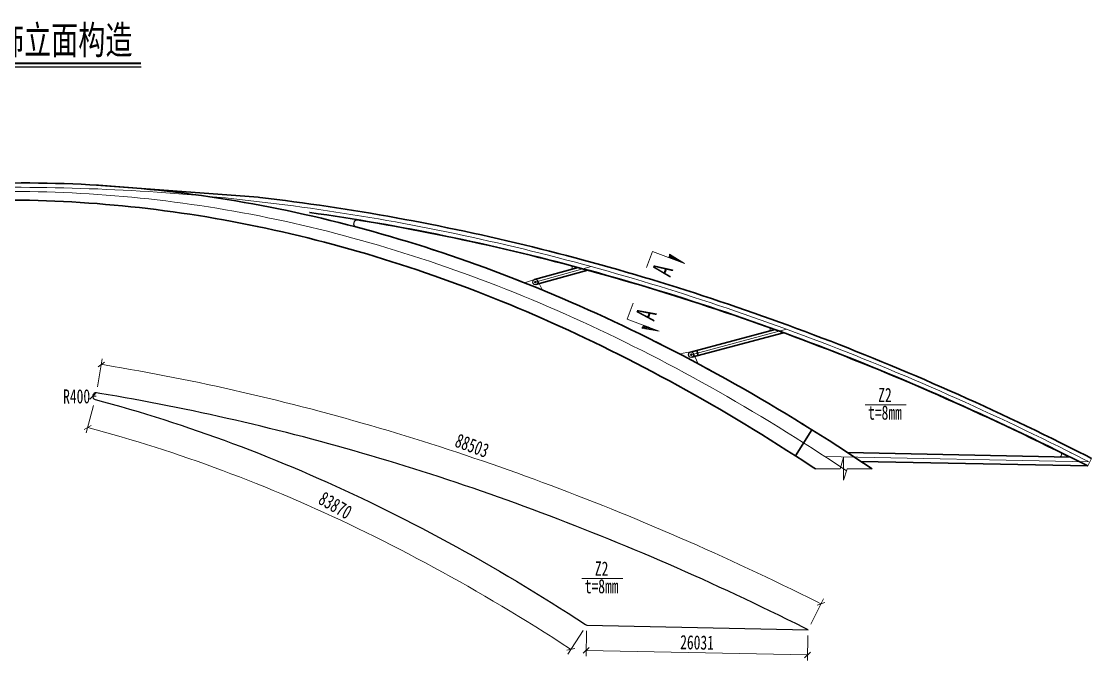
# Model space of a CAD drawing. Header units: millimetres. Extents: x 540604 to 792292, y 37533 to 153832.
# Drawn here: x 666448 to 792292, y 78687 to 153832 of the extents above; entities that cross this region are included whole.
import ezdxf
from ezdxf.enums import TextEntityAlignment as Align

# ---------------------------------------------------------------- set-up
doc = ezdxf.new("R2010")
doc.units = ezdxf.units.MM
doc.linetypes.add('CENTER2', pattern=[28.575, 19.05, -3.175, 3.175, -3.175])
doc.layers.get('Defpoints').update_dxf_attribs({"color": 8})
for name, color, linetype, lineweight in [('Dim', 4, 'Continuous', 15), ('文字', 7, 'Continuous', 15), ('标注', 4, 'Continuous', 13), ('标注线及字体', 2, 'Continuous', 15), ('桥 构造粗实', 1, 'Continuous', 30), ('横隔板', 6, 'CENTER2', 18), ('细实线', 4, 'Continuous', 15), ('钢板粗线', 1, 'Continuous', 25)]:
    doc.layers.add(name, color=color, linetype=linetype, lineweight=lineweight)
doc.styles.add('111', font='', dxfattribs={"width": 0.7})
doc.styles.add('BM_Dim', font='', dxfattribs={"width": 0.85})
doc.styles.get('111').set_extended_font_data('仿宋_GB2312')
doc.styles.get('BM_Dim').set_extended_font_data('仿宋_GB2312')
doc.dimstyles.new('200', dxfattribs={"dimscale": 0, "dimtxt": 2.5, "dimasz": 1, "dimexe": 1, "dimexo": 1, "dimgap": 0.6, "dimtad": 1, "dimdec": 0, "dimdsep": 46, "dimtxsty": '111', "dimblk": 'OBLIQUE', "dimcen": 0, "dimclrd": 4, "dimclre": 4, "dimclrt": 4, "dimadec": 1, "dimazin": 2, "dimtfac": 1, "dimtdec": 0, "dimtix": 1, "dimtmove": 2, "dimatfit": 3, "dimfxl": 4, "dimfxlon": 1, "dimtolj": 1, "dimlwd": -1, "dimlwe": -1, "dimarcsym": 0})

# ---------------------------------------------------------------- blocks, each defined once
blk = doc.blocks.new('拱')
at = {"color": 4}
for points in [[(12744, 4200), (9779, 4200), (9379, 2866), (9379, 5533), (8979, 4200), (8446, 4200), (6060, 4200)], [(208200, 4200), (205235, 4200), (204835, 2866), (204835, 5533), (204435, 4200), (203902, 4200), (201517, 4200)]]:
    blk.add_lwpolyline(points, dxfattribs=at)
at = {"layer": '标注', "color": 8}
for p, q in [((66632, 33500), (66825, 33531)), ((66770, 32649), (67001, 32711))]:
    blk.add_line(p, q, dxfattribs=at)
at = {"layer": '标注', "color": 8, "ltscale": 550}
for p, q in [((45686, 26172), (39130, 27993)), ((168575, 26172), (175130, 27993)), ((46958, 26090), (45789, 26480)), ((167303, 26090), (168472, 26480)), ((44834, 25230), (45397, 26321)), ((169427, 25230), (168864, 26321)), ((27373, 17632), (16130, 20622)), ((186888, 17632), (198130, 20622)), ((26520, 16556), (27077, 17767)), ((28745, 17730), (27427, 17952)), ((185516, 17730), (186834, 17952)), ((187741, 16556), (187184, 17767)), ((-17370, 6071), (12733, 6379)), ((202610, 5677), (233630, 5045)), ((233536, 4546), (233990, 5437))]:
    blk.add_line(p, q, dxfattribs=at)
for points in [[(107130, 37312), (106130, 37310), (105130, 37304), (104130, 37294), (103130, 37280), (102130, 37262), (101130, 37240), (100130, 37214), (99130, 37183), (98130, 37149), (97130, 37111), (96130, 37069), (95130, 37022), (94130, 36972), (93130, 36917), (92130, 36859), (91130, 36797), (90130, 36730), (89130, 36659), (88130, 36585), (87130, 36506), (86130, 36424), (85130, 36337), (84130, 36246), (83130, 36152), (82130, 36053), (81130, 35950), (80130, 35843), (79130, 35732), (78130, 35617), (77130, 35499), (76130, 35376), (75130, 35249), (74130, 35118), (73130, 34983), (72130, 34844), (71130, 34700), (70130, 34553), (69130, 34402), (68130, 34247), (67130, 34088), (66130, 33924), (65130, 33757), (64130, 33586), (63130, 33410), (62130, 33231), (61130, 33048), (60130, 32860), (59130, 32669), (58130, 32473), (57130, 32274), (56130, 32070), (55130, 31863), (54130, 31651), (53130, 31435), (52130, 31216), (51130, 30992), (50130, 30764), (49130, 30532), (48130, 30297), (47130, 30057), (46130, 29813), (45130, 29565), (44130, 29313), (43130, 29057), (42130, 28797), (41130, 28533), (40130, 28265), (39130, 27993), (38130, 27717), (37130, 27437), (36130, 27152), (35130, 26864), (34130, 26572), (33130, 26276), (32130, 25975), (31130, 25671), (30130, 25363), (29130, 25050), (28130, 24734), (27130, 24413), (26130, 24089), (25130, 23760), (24130, 23428), (23130, 23091), (22130, 22751), (21130, 22406), (20130, 22057), (19130, 21704), (18130, 21348), (17130, 20987), (16130, 20622), (15130, 20253), (14130, 19880), (13130, 19504), (12130, 19123), (11130, 18738), (10130, 18349), (9130, 17956), (8130, 17559), (7130, 17158), (6130, 16752), (5130, 16343), (4130, 15930), (3130, 15513), (2130, 15092), (1130, 14666), (130, 14237), (-870, 13804), (-1870, 13366), (-2870, 12925), (-3870, 12480), (-4870, 12030), (-5870, 11577), (-6870, 11119), (-7870, 10658), (-8870, 10192), (-9870, 9722), (-10870, 9249), (-11870, 8771), (-12870, 8289), (-13870, 7804), (-14870, 7314), (-15870, 6820), (-16870, 6322), (-17370, 6071)], [(107130, 36812), (106130, 36809), (105130, 36799), (104130, 36782), (103130, 36758), (102130, 36727), (101130, 36690), (100130, 36645), (99130, 36594), (98130, 36536), (97130, 36471), (96130, 36399), (95130, 36321), (94130, 36235), (93130, 36143), (92130, 36044), (91130, 35938), (90130, 35825), (89130, 35706), (88130, 35580), (87130, 35446), (86130, 35306), (85130, 35160), (84130, 35006), (83130, 34845), (82130, 34678), (81130, 34504), (80130, 34323), (79130, 34135), (78130, 33940), (77130, 33739), (76130, 33530), (75130, 33315), (74130, 33093), (73130, 32864), (72130, 32629), (71130, 32386), (70130, 32137), (69130, 31881), (68130, 31618), (67130, 31348), (66130, 31071), (65130, 30788), (64130, 30498), (63130, 30201), (62130, 29897), (61130, 29586), (60130, 29268), (59130, 28944), (58130, 28612), (57130, 28274), (56130, 27929), (55130, 27578), (54130, 27219), (53130, 26854), (52130, 26481), (51130, 26102), (50130, 25716), (49130, 25324), (48130, 24924), (47130, 24518), (46130, 24104), (45130, 23684), (44130, 23257), (43130, 22824), (42130, 22383), (41130, 21936), (40130, 21481), (39130, 21020), (38130, 20552), (37130, 20078), (36130, 19596), (35130, 19108), (34130, 18613), (33130, 18111), (32130, 17602), (31130, 17086), (30130, 16563), (29130, 16034), (28130, 15498), (27130, 14955), (26130, 14405), (25130, 13848), (24130, 13285), (23130, 12714), (22130, 12137), (21130, 11553), (20130, 10962), (19130, 10365), (18130, 9760), (17130, 9149), (16130, 8531), (15130, 7906), (14130, 7274), (13130, 6635), (12130, 5990), (11130, 5338), (10130, 4678), (9379, 4178)], [(107130, 37312), (108130, 37310), (109130, 37304), (110130, 37294), (111130, 37280), (112130, 37262), (113130, 37240), (114130, 37214), (115130, 37183), (116130, 37149), (117130, 37111), (118130, 37069), (119130, 37022), (120130, 36972), (121130, 36917), (122130, 36859), (123130, 36797), (124130, 36730), (125130, 36659), (126130, 36585), (127130, 36506), (128130, 36424), (129130, 36337), (130130, 36246), (131130, 36152), (132130, 36053), (133130, 35950), (134130, 35843), (135130, 35732), (136130, 35617), (137130, 35499), (138130, 35376), (139130, 35249), (140130, 35118), (141130, 34983), (142130, 34844), (143130, 34700), (144130, 34553), (145130, 34402), (146130, 34247), (147130, 34088), (148130, 33924), (149130, 33757), (150130, 33586), (151130, 33410), (152130, 33231), (153130, 33048), (154130, 32860), (155130, 32669), (156130, 32473), (157130, 32274), (158130, 32070), (159130, 31863), (160130, 31651), (161130, 31435), (162130, 31216), (163130, 30992), (164130, 30764), (165130, 30532), (166130, 30297), (167130, 30057), (168130, 29813), (169130, 29565), (170130, 29313), (171130, 29057), (172130, 28797), (173130, 28533), (174130, 28265), (175130, 27993), (176130, 27717), (177130, 27437), (178130, 27152), (179130, 26864), (180130, 26572), (181130, 26276), (182130, 25975), (183130, 25671), (184130, 25363), (185130, 25050), (186130, 24734), (187130, 24413), (188130, 24089), (189130, 23760), (190130, 23428), (191130, 23091), (192130, 22751), (193130, 22406), (194130, 22057), (195130, 21704), (196130, 21348), (197130, 20987), (198130, 20622), (199130, 20253), (200130, 19880), (201130, 19504), (202130, 19123), (203130, 18738), (204130, 18349), (205130, 17956), (206130, 17559), (207130, 17158), (208130, 16752), (209130, 16343), (210130, 15930), (211130, 15513), (212130, 15092), (213130, 14666), (214130, 14237), (215130, 13804), (216130, 13366), (217130, 12925), (218130, 12480), (219130, 12030), (220130, 11577), (221130, 11119), (222130, 10658), (223130, 10192), (224130, 9722), (225130, 9249), (226130, 8771), (227130, 8289), (228130, 7804), (229130, 7314), (230130, 6820), (231130, 6322), (231630, 6071)], [(107130, 36812), (108130, 36809), (109130, 36799), (110130, 36782), (111130, 36758), (112130, 36727), (113130, 36690), (114130, 36645), (115130, 36594), (116130, 36536), (117130, 36471), (118130, 36399), (119130, 36321), (120130, 36235), (121130, 36143), (122130, 36044), (123130, 35938), (124130, 35825), (125130, 35706), (126130, 35580), (127130, 35446), (128130, 35306), (129130, 35160), (130130, 35006), (131130, 34845), (132130, 34678), (133130, 34504), (134130, 34323), (135130, 34135), (136130, 33940), (137130, 33739), (138130, 33530), (139130, 33315), (140130, 33093), (141130, 32864), (142130, 32629), (143130, 32386), (144130, 32137), (145130, 31881), (146130, 31618), (147130, 31348), (148130, 31071), (149130, 30788), (150130, 30498), (151130, 30201), (152130, 29897), (153130, 29586), (154130, 29268), (155130, 28944), (156130, 28612), (157130, 28274), (158130, 27929), (159130, 27578), (160130, 27219), (161130, 26854), (162130, 26481), (163130, 26102), (164130, 25716), (165130, 25324), (166130, 24924), (167130, 24518), (168130, 24104), (169130, 23684), (170130, 23257), (171130, 22824), (172130, 22383), (173130, 21936), (174130, 21481), (175130, 21020), (176130, 20552), (177130, 20078), (178130, 19596), (179130, 19108), (180130, 18613), (181130, 18111), (182130, 17602), (183130, 17086), (184130, 16563), (185130, 16034), (186130, 15498), (187130, 14955), (188130, 14405), (189130, 13848), (190130, 13285), (191130, 12714), (192130, 12137), (193130, 11553), (194130, 10962), (195130, 10365), (196130, 9760), (197130, 9149), (198130, 8531), (199130, 7906), (200130, 7274), (201130, 6635), (202130, 5990), (203130, 5338), (204130, 4678), (205130, 4012), (205171, 3985)], [(222130, 10658), (222130, 10658), (223130, 10192), (224130, 9722), (225130, 9249), (226130, 8771), (227130, 8289), (228130, 7804), (229130, 7314), (230130, 6820), (231130, 6322), (232130, 5820), (233130, 5314), (233630, 5060)]]:
    blk.add_lwpolyline(points, dxfattribs=at)
for centre, radius in [((45686, 26172), 325), ((45686, 26172), 300), ((168575, 26172), 325), ((168575, 26172), 300), ((45686, 26172), 100), ((168575, 26172), 100), ((27373, 17632), 325), ((27373, 17632), 300), ((27373, 17632), 100), ((186888, 17632), 325), ((186888, 17632), 300), ((186888, 17632), 100)]:
    blk.add_circle(centre, radius, dxfattribs=at)
at = {"layer": '标注', "color": 8}
for centre, radius, start, end in [((66892, 33117), 420, 284.9841, 99.27203), ((18304, 20613), 250, 109.83811, 255.10391), ((195957, 20613), 250, 284.89609, 70.16189), ((-13887, 6907), 300, 116.27999, 270.5858), ((7844, 5629), 200, 303.24831, 90.5858), ((230157, 5915), 300, 268.83226, 63.34983)]:
    blk.add_arc(centre, radius, start, end, dxfattribs=at)
at = {"layer": '标注', "color": 8, "ltscale": 550}
for centre, start, end in [((41591, 27880), 105.00597, 254.47627), ((172669, 27880), 285.52373, 74.99403)]:
    blk.add_arc(centre, 250, start, end, dxfattribs=at)
at = {"layer": '桥 构造粗实', "color": 8}
for p, q in [((78291, 36139), (89957, 36962)), ((135970, 36139), (116992, 37568)), ((78392, 35264), (78291, 36139)), ((66632, 33500), (66470, 34487)), ((66770, 32649), (67490, 30047)), ((45766, 26461), (40642, 27884)), ((168495, 26461), (173619, 27884)), ((45605, 25883), (39507, 27577)), ((168655, 25883), (174754, 27577)), ((27295, 17342), (16482, 20218)), ((27450, 17922), (17467, 20577)), ((186811, 17922), (196793, 20577)), ((186965, 17342), (197779, 20218)), ((26522, 17547), (26677, 18127)), ((187738, 17547), (187584, 18127)), ((13154, 8803), (15107, 5745)), ((201107, 8803), (199154, 5745)), ((-17249, 5573), (-17697, 6466)), ((-15199, 6593), (10084, 6852)), ((-17249, 5573), (8524, 5836)), ((205300, 6122), (231478, 5588)), ((206867, 5090), (233536, 4546))]:
    blk.add_line(p, q, dxfattribs=at)
for points in [[(208200, 4200), (208188, 4208), (207176, 4886), (206164, 5556), (205152, 6220), (204139, 6876), (203127, 7526), (202115, 8169), (201107, 8803), (201103, 8805), (200091, 9434), (199079, 10056), (198067, 10672), (197054, 11280), (196042, 11882), (195030, 12477), (194018, 13064), (193006, 13645), (191994, 14219), (190982, 14787), (189970, 15347), (188958, 15900), (187946, 16447), (186934, 16986), (185922, 17519), (184910, 18045), (183898, 18564), (182886, 19076), (181874, 19581), (180862, 20079), (179850, 20571), (178838, 21055), (177826, 21533), (176814, 22003), (175802, 22467), (174790, 22924), (173779, 23374), (172767, 23817), (171755, 24253), (170744, 24682), (169732, 25105), (168720, 25520), (167709, 25929), (166697, 26330), (165686, 26725), (164674, 27113), (163663, 27494), (162651, 27868), (161640, 28235), (160629, 28595), (159617, 28949), (158606, 29295), (157595, 29635), (156584, 29967), (155573, 30293), (154562, 30612), (153551, 30924), (152540, 31229), (151529, 31527), (150518, 31818), (149507, 32102), (148497, 32380), (147486, 32650), (146476, 32914), (145465, 33171), (144455, 33420), (143444, 33663), (142434, 33899), (141424, 34128), (140414, 34350), (139404, 34566), (138394, 34774), (137384, 34976), (136374, 35170), (135364, 35358), (134355, 35539), (133345, 35712), (132336, 35879), (131326, 36039), (130317, 36193), (129308, 36339), (128298, 36478), (127289, 36611), (126280, 36736), (125272, 36855), (124263, 36967), (123254, 37071), (122246, 37169), (121237, 37260), (120229, 37345), (119221, 37422), (118213, 37492), (117204, 37556), (116197, 37613), (115189, 37662), (114181, 37705), (113173, 37741), (112166, 37770), (111159, 37792), (110151, 37808), (109144, 37816), (108137, 37818), (107130, 37812), (106123, 37818), (105116, 37816), (104109, 37808), (103102, 37792), (102095, 37770), (101087, 37741), (100080, 37705), (99072, 37662), (98064, 37613), (97056, 37556), (96048, 37492), (95040, 37422), (94032, 37345), (93024, 37260), (92015, 37169), (91007, 37071), (89998, 36967), (88989, 36855), (87980, 36736), (86971, 36611), (85962, 36478), (84953, 36339), (83944, 36193), (82935, 36039), (81925, 35879), (80916, 35712), (79906, 35539), (78897, 35358), (77887, 35170), (76877, 34976), (75867, 34774), (74857, 34566), (73847, 34350), (72837, 34128), (71827, 33899), (70816, 33663), (69806, 33420), (68796, 33171), (67785, 32914), (66775, 32650), (65764, 32380), (64753, 32102), (63743, 31818), (62732, 31527), (61721, 31229), (60710, 30924), (59699, 30612), (58688, 30293), (57677, 29967), (56666, 29635), (55655, 29295), (54643, 28949), (53632, 28595), (52621, 28235), (51609, 27868), (50598, 27494), (49587, 27113), (48575, 26725), (47564, 26330), (46552, 25929), (45540, 25520), (44529, 25105), (43517, 24682), (42506, 24253), (41494, 23817), (40482, 23374), (39470, 22924), (38458, 22467), (37447, 22003), (36435, 21533), (35423, 21055), (34411, 20571), (33399, 20079), (32387, 19581), (31375, 19076), (30363, 18564), (29351, 18045), (28339, 17519), (27327, 16986), (26315, 16447), (25303, 15900), (24291, 15347), (23279, 14787), (22267, 14219), (21255, 13645), (20243, 13064), (19231, 12477), (18219, 11882), (17206, 11280), (16194, 10672), (15182, 10056), (14170, 9434), (13158, 8805), (13154, 8803), (12146, 8169), (11134, 7526), (10121, 6876), (9109, 6220), (8097, 5556), (7085, 4886), (6073, 4208), (6060, 4200)], [(78291, 36139), (78072, 36114), (77070, 35995), (76068, 35872), (75066, 35745), (74064, 35613), (73062, 35478), (72061, 35339), (71059, 35195), (70057, 35048), (69055, 34896), (68053, 34741), (67051, 34581), (66049, 34418), (65047, 34250), (64045, 34078), (63043, 33903), (62041, 33723), (61039, 33539), (60037, 33352), (59035, 33160), (58034, 32964), (57032, 32764), (56030, 32560), (55028, 32352), (54026, 32140), (53024, 31924), (52022, 31704), (51020, 31480), (50018, 31251), (49017, 31019), (48015, 30783), (47013, 30543), (46011, 30298), (45009, 30050), (44007, 29798), (43005, 29541), (42004, 29281), (41002, 29016), (40000, 28748), (38998, 28475), (37996, 28198), (36995, 27918), (35993, 27633), (34991, 27344), (33989, 27052), (32987, 26755), (31986, 26454), (30984, 26149), (29982, 25840), (28980, 25527), (27979, 25210), (26977, 24889), (25975, 24564), (24973, 24235), (23972, 23902), (22970, 23565), (21968, 23224), (20967, 22878), (19965, 22529), (18963, 22176), (17962, 21818), (16960, 21457), (15958, 21092), (14957, 20722), (13955, 20349), (12953, 19971), (11952, 19590), (10950, 19204), (9948, 18814), (8947, 18421), (7945, 18023), (6943, 17621), (5942, 17216), (4940, 16806), (3939, 16392), (2937, 15974), (1936, 15552), (934, 15126), (-68, 14696), (-1069, 14262), (-2071, 13824), (-3072, 13382), (-4074, 12936), (-5075, 12486), (-6077, 12032), (-7078, 11573), (-8080, 11111), (-9081, 10645), (-10083, 10175), (-11084, 9700), (-12086, 9222), (-13087, 8739), (-14089, 8253), (-15090, 7763), (-16092, 7268), (-17093, 6769), (-17370, 6631)], [(201517, 4200), (201134, 4454), (200146, 5102), (199154, 5745), (198170, 6378), (197182, 7005), (196194, 7626), (195206, 8240), (194219, 8848), (193231, 9448), (192243, 10042), (191255, 10629), (190267, 11210), (189279, 11783), (188291, 12350), (187303, 12910), (186315, 13463), (185327, 14010), (184339, 14549), (183351, 15082), (182363, 15608), (181375, 16128), (180387, 16640), (179399, 17146), (178411, 17645), (177423, 18137), (176435, 18623), (175447, 19102), (174458, 19574), (173470, 20039), (172482, 20498), (171494, 20949), (170506, 21394), (169517, 21832), (168529, 22264), (167540, 22689), (166552, 23106), (165564, 23518), (164575, 23922), (163587, 24320), (162598, 24711), (161609, 25095), (160621, 25472), (159632, 25843), (158643, 26207), (157655, 26564), (156666, 26914), (155677, 27258), (154688, 27594), (153699, 27924), (152710, 28248), (151721, 28564), (150732, 28874), (149743, 29177), (148753, 29474), (147764, 29763), (146775, 30046), (145785, 30322), (144796, 30591), (143806, 30854), (142816, 31109), (141827, 31358), (140837, 31601), (139847, 31836), (138857, 32065), (137867, 32287), (136877, 32502), (135887, 32710), (134897, 32912), (133906, 33107), (132916, 33295), (131925, 33477), (130935, 33651), (129944, 33819), (128953, 33980), (127962, 34135), (126971, 34282), (125980, 34423), (124989, 34557), (123998, 34684), (123007, 34805), (122015, 34919), (121024, 35026), (120032, 35126), (119040, 35219), (118048, 35306), (117056, 35386), (116064, 35459), (115072, 35525), (114080, 35585), (113087, 35638), (112095, 35684), (111102, 35723), (110109, 35756), (109116, 35781), (108123, 35800), (107130, 35812), (106137, 35800), (105144, 35781), (104151, 35756), (103159, 35723), (102166, 35684), (101173, 35638), (100181, 35585), (99189, 35525), (98197, 35459), (97204, 35386), (96213, 35306), (95221, 35219), (94229, 35126), (93237, 35026), (92246, 34919), (91254, 34805), (90263, 34684), (89272, 34557), (88280, 34423), (87289, 34282), (86298, 34135), (85308, 33980), (84317, 33819), (83326, 33651), (82336, 33477), (81345, 33295), (80355, 33107), (79364, 32912), (78374, 32710), (77384, 32502), (76394, 32287), (75404, 32065), (74414, 31836), (73424, 31601), (72434, 31358), (71444, 31109), (70455, 30854), (69465, 30591), (68476, 30322), (67486, 30046), (66497, 29763), (65507, 29474), (64518, 29177), (63529, 28874), (62540, 28564), (61551, 28248), (60562, 27924), (59573, 27594), (58584, 27258), (57595, 26914), (56606, 26564), (55617, 26207), (54629, 25843), (53640, 25472), (52651, 25095), (51663, 24711), (50674, 24320), (49686, 23922), (48697, 23518), (47709, 23106), (46720, 22689), (45732, 22264), (44744, 21832), (43755, 21394), (42767, 20949), (41779, 20498), (40790, 20039), (39802, 19574), (38814, 19102), (37826, 18623), (36838, 18137), (35850, 17645), (34862, 17146), (33874, 16640), (32886, 16128), (31898, 15608), (30910, 15082), (29922, 14549), (28934, 14010), (27946, 13463), (26958, 12910), (25970, 12350), (24982, 11783), (23994, 11210), (23006, 10629), (22018, 10042), (21030, 9448), (20042, 8848), (19054, 8240), (18067, 7626), (17079, 7005), (16091, 6378), (15107, 5745), (14115, 5102), (13127, 4454), (12744, 4200)], [(135970, 36139), (136188, 36114), (137190, 35995), (138192, 35872), (139194, 35745), (140196, 35613), (141198, 35478), (142200, 35339), (143202, 35195), (144204, 35048), (145206, 34896), (146208, 34741), (147210, 34581), (148212, 34418), (149214, 34250), (150216, 34078), (151218, 33903), (152220, 33723), (153222, 33539), (154223, 33352), (155225, 33160), (156227, 32964), (157229, 32764), (158231, 32560), (159233, 32352), (160235, 32140), (161237, 31924), (162239, 31704), (163240, 31480), (164242, 31251), (165244, 31019), (166246, 30783), (167248, 30543), (168250, 30298), (169252, 30050), (170253, 29798), (171255, 29541), (172257, 29281), (173259, 29016), (174261, 28748), (175263, 28475), (176264, 28198), (177266, 27918), (178268, 27633), (179270, 27344), (180272, 27052), (181273, 26755), (182275, 26454), (183277, 26149), (184279, 25840), (185280, 25527), (186282, 25210), (187284, 24889), (188286, 24564), (189287, 24235), (190289, 23902), (191291, 23565), (192292, 23224), (193294, 22878), (194296, 22529), (195298, 22176), (196299, 21818), (197301, 21457), (198303, 21092), (199304, 20722), (200306, 20349), (201308, 19971), (202309, 19590), (203311, 19204), (204312, 18814), (205314, 18421), (206316, 18023), (207317, 17621), (208319, 17216), (209321, 16806), (210322, 16392), (211324, 15974), (212325, 15552), (213327, 15126), (214328, 14696), (215330, 14262), (216332, 13824), (217333, 13382), (218335, 12936), (219336, 12486), (220338, 12032), (221339, 11573), (222341, 11111), (222341, 11111), (223342, 10645), (224344, 10175), (225345, 9700), (226347, 9222), (227348, 8739), (228350, 8253), (229351, 7763), (230352, 7268), (231354, 6769), (232355, 6267), (233357, 5760), (233990, 5437)], [(72251, 34355), (72200, 34348), (71202, 34206), (70204, 34059), (69206, 33908), (68208, 33753), (67210, 33594), (66212, 33431), (65214, 33264), (64216, 33093), (63218, 32918), (62220, 32739), (61222, 32556), (60223, 32369), (59225, 32178), (58227, 31983), (57229, 31784), (56231, 31580), (55233, 31373), (54235, 31162), (53237, 30947), (52239, 30727), (51240, 30504), (50242, 30277), (49244, 30045), (48246, 29810), (47248, 29571), (46250, 29327), (45252, 29080), (44253, 28828), (43255, 28573), (42257, 28313), (41259, 28050), (40261, 27782), (39263, 27511), (38264, 27235), (37266, 26955), (36268, 26672), (35270, 26384), (34272, 26092), (33273, 25796), (32275, 25497), (31277, 25193), (30279, 24885), (29280, 24573), (28282, 24257), (27284, 23937), (26286, 23614), (25287, 23286), (24289, 22954), (23291, 22618), (22292, 22278), (21294, 21933), (20296, 21585), (19298, 21233), (18299, 20877), (17301, 20517), (16303, 20153), (15304, 19785), (14306, 19412), (13308, 19036), (12309, 18656), (11311, 18271), (10312, 17883), (9314, 17491), (8316, 17094), (7317, 16694), (6319, 16289), (5321, 15881), (4322, 15468), (3324, 15052), (2325, 14631), (1327, 14207), (328, 13778), (-670, 13345), (-1668, 12909), (-2667, 12468), (-3665, 12023), (-4664, 11574), (-5662, 11122), (-6661, 10665), (-7659, 10204), (-8658, 9739), (-9656, 9270), (-10655, 8797), (-11653, 8320), (-12652, 7839), (-13650, 7354), (-14649, 6865), (-15648, 6372), (-16070, 6162)], [(142010, 34355), (142061, 34348), (143059, 34206), (144057, 34059), (145055, 33908), (146053, 33753), (147051, 33594), (148049, 33431), (149047, 33264), (150045, 33093), (151043, 32918), (152041, 32739), (153039, 32556), (154037, 32369), (155035, 32178), (156034, 31983), (157032, 31784), (158030, 31580), (159028, 31373), (160026, 31162), (161024, 30947), (162022, 30727), (163020, 30504), (164018, 30277), (165017, 30045), (166015, 29810), (167013, 29571), (168011, 29327), (169009, 29080), (170007, 28828), (171005, 28573), (172004, 28313), (173002, 28050), (174000, 27782), (174998, 27511), (175996, 27235), (176995, 26955), (177993, 26672), (178991, 26384), (179989, 26092), (180987, 25796), (181986, 25497), (182984, 25193), (183982, 24885), (184980, 24573), (185979, 24257), (186977, 23937), (187975, 23614), (188973, 23286), (189972, 22954), (190970, 22618), (191968, 22278), (192967, 21933), (193965, 21585), (194963, 21233), (195962, 20877), (196960, 20517), (197958, 20153), (198957, 19785), (199955, 19412), (200953, 19036), (201952, 18656), (202950, 18271), (203948, 17883), (204947, 17491), (205945, 17094), (206943, 16694), (207942, 16289), (208940, 15881), (209939, 15468), (210937, 15052), (211936, 14631), (212934, 14207), (213932, 13778), (214931, 13345), (215929, 12909), (216928, 12468), (217926, 12023), (218925, 11574), (219923, 11122), (220922, 10665), (221919, 10204), (221920, 10204), (222919, 9739), (223917, 9270), (224916, 8797), (225914, 8320), (226913, 7839), (227911, 7354), (228910, 6865), (229908, 6372), (230907, 5875), (231905, 5374), (232904, 4869), (233536, 4546)], [(-17370, 6631), (-17370, 6631), (-17697, 6466)]]:
    blk.add_lwpolyline(points, dxfattribs=at)
at = {"layer": '横隔板', "color": 8}
blk.add_line((46303, 22507), (46302, 22509), dxfattribs=at)
blk = doc.blocks.new('_Oblique')
at = {"color": 0, "linetype": 'ByBlock', "lineweight": -2}
blk.add_line((-0.5, -0.5), (0.5, 0.5), dxfattribs=at)
blk = doc.blocks.new('*D18')
at = {"layer": 'Defpoints', "color": 0, "transparency": 16777216}
for p in [(732921, 82848), (758947, 82318), (758886, 79353)]:
    blk.add_point(p, dxfattribs=at)
at = {"layer": '细实线', "color": 4, "transparency": 16777216}
for p, q in [((732908, 82182), (732847, 79217)), ((758933, 81651), (758873, 78687)), ((732861, 79884), (758886, 79353))]:
    blk.add_line(p, q, dxfattribs=at)
at = {"layer": '细实线', "color": 4, "transparency": 16777216, "xscale": 666.6666666666667, "yscale": 666.6666666666667, "zscale": 666.6666666666667}
for p, rotation in [((732861, 79884), 178.8322584214024), ((758886, 79353), 358.8322584214023)]:
    blk.add_blockref('_Oblique', p, dxfattribs=dict(at, rotation=rotation))
at = {"layer": '细实线', "color": 4, "transparency": 16777216, "insert": (745898, 80811), "char_height": 1666.7, "attachment_point": 5, "rotation": 358.83226, "style": '111'}
blk.add_mtext('\\A1;26031', dxfattribs=at)
blk = doc.blocks.new('*D20')
at = {"layer": 'Defpoints', "color": 0, "transparency": 16777216}
for p in [(674828, 109754), (675228, 109758)]:
    blk.add_point(p, dxfattribs=at)
at = {"layer": '细实线', "color": 4, "transparency": 16777216}
for p in [(675228, 109758), (674828, 109754)]:
    blk.add_line(p, (674828, 109754), dxfattribs=at)
at = {"layer": '细实线', "color": 4, "transparency": 16777216, "xscale": 666.6666666666667, "yscale": 666.6666666666667, "zscale": 666.6666666666667, "rotation": 0.5130996435107639}
blk.add_blockref('_Oblique', (674828, 109754), dxfattribs=at)
at = {"layer": '细实线', "color": 4, "transparency": 16777216, "insert": (672942, 109737), "char_height": 1666.7, "attachment_point": 5, "rotation": 0.5131, "style": '111'}
blk.add_mtext('\\A1;R400', dxfattribs=at)
blk = doc.blocks.new('剖面箭头')
at = {"ltscale": 10}
h = blk.add_hatch(dxfattribs=at)
h.set_pattern_fill('ANSI31', color=2, style=0)
h.set_pattern_definition([(45, (-182.99888, -777.8594), (-0.088388348, 0.088388348), [])])
h.paths.add_polyline_path([(6, -3), (3.15, -3), (3, -3.6)])
at = {"color": 3, "ltscale": 10}
blk.add_line((0, 0), (0, -3), dxfattribs=at)
at = {"color": 2, "ltscale": 10}
for p, q in [((0, -3), (6, -3)), ((6, -3), (3, -3.6)), ((3, -3.6), (3.15, -3))]:
    blk.add_line(p, q, dxfattribs=at)

msp = doc.modelspace()

# ---------------------------------------------------------------- linework, layer by layer
at = {"color": 4}
msp.add_line((653007.4, 148508.6), (680530.2, 148508.6), dxfattribs=at)
at = {"color": 6, "const_width": 240}
msp.add_lwpolyline([(653007.4, 148908.6), (680530.2, 148908.6)], dxfattribs=at)
at = {"layer": '细实线', "color": 4}
for p, q in [((675410.5, 110876.6), (675947.5, 114166.4)), ((674933.2, 108663.6), (674066.6, 105444.9)), ((759275.8, 82973.3), (760770.9, 85952.5)), ((732519.1, 82235.1), (730691.5, 79447.4))]:
    msp.add_line(p, q, dxfattribs=at)
at = {"layer": '细实线'}
for p, q in [((765678.2, 108761.6), (770478.3, 108761.6)), ((732360.9, 88347.7), (737161, 88347.7))]:
    msp.add_line(p, q, dxfattribs=at)
at = {"layer": '细实线', "color": 4}
for points in [[(760471.9, 85356.6), (760020.4, 85583.2), (759012.2, 86085.2), (758003.9, 86583), (756995.6, 87076.9), (755987.2, 87566.7), (754978.8, 88052.4), (753970.4, 88534.1), (752961.9, 89011.8), (751953.4, 89485.4), (750944.9, 89954.9), (749936.3, 90420.5), (748927.7, 90881.9), (747919, 91339.3), (746910.3, 91792.7), (745901.5, 92242), (744892.7, 92687.3), (743883.9, 93128.5), (742875.1, 93565.7), (741866.1, 93998.8), (740857.2, 94427.9), (739848.2, 94852.9), (738839.2, 95273.9), (737830.1, 95690.8), (736821, 96103.7), (735811.9, 96512.5), (734802.7, 96917.3), (733793.5, 97318), (732784.3, 97714.6), (731775, 98107.2), (730765.6, 98495.8), (729756.3, 98880.3), (728746.9, 99260.7), (727737.4, 99637.1), (726728, 100009.4), (725718.4, 100377.7), (724708.9, 100741.9), (723699.3, 101102.1), (722689.7, 101458.2), (721680, 101810.2), (720670.3, 102158.2), (719660.6, 102502.2), (718650.8, 102842), (717641, 103177.9), (716631.2, 103509.6), (715621.3, 103837.3), (714611.4, 104161), (713601.4, 104480.5), (712591.5, 104796.1), (711581.4, 105107.5), (710571.4, 105414.9), (709561.3, 105718.3), (708551.2, 106017.5), (707541, 106312.7), (706530.9, 106603.9), (705520.7, 106891), (704510.4, 107174), (703500.1, 107453), (702489.8, 107727.9), (701479.5, 107998.7), (700469.1, 108265.5), (699458.7, 108528.2), (698448.3, 108786.8), (697437.8, 109041.4), (696427.3, 109291.9), (695416.8, 109538.3), (694406.2, 109780.7), (693395.6, 110019), (692385, 110253.3), (691374.4, 110483.4), (690363.7, 110709.5), (689353, 110931.6), (688342.3, 111149.5), (687331.6, 111363.4), (686320.8, 111573.3), (685310, 111779), (684299.2, 111980.7), (683288.3, 112178.4), (682277.5, 112371.9), (681266.6, 112561.4), (680255.6, 112746.8), (679244.7, 112928.2), (678233.7, 113105.4), (677222.7, 113278.6), (676211.7, 113447.7), (675840.1, 113508.4)], [(674239.9, 106088.6), (675227.6, 105824.3), (676217.5, 105552.5), (677207.7, 105274), (678198, 104988.7), (679188.5, 104696.6), (680179.1, 104397.7), (681170, 104092), (682161, 103779.5), (683152.1, 103460.2), (684143.5, 103134.1), (685135, 102801.1), (686126.7, 102461.4), (687118.5, 102114.8), (688110.6, 101761.4), (689102.8, 101401.2), (690095.1, 101034.2), (691087.6, 100660.4), (692080.3, 100279.7), (693073.2, 99892.2), (694066.2, 99497.9), (695059.4, 99096.8), (696052.8, 98688.8), (697046.3, 98274), (698040, 97852.4), (699033.9, 97423.9), (700027.9, 96988.6), (701022.1, 96546.5), (702016.4, 96097.5), (703010.9, 95641.7), (704005.6, 95179), (705000.4, 94709.5), (705995.4, 94233.1), (706990.5, 93749.9), (707985.8, 93259.9), (708981.3, 92763), (709976.9, 92259.2), (710972.6, 91748.6), (711968.5, 91231.2), (712964.6, 90706.9), (713960.8, 90175.7), (714957.1, 89637.7), (715953.6, 89092.8), (716950.3, 88541.1), (717947.1, 87982.5), (718944, 87417.1), (719941.1, 86844.7), (720938.3, 86265.6), (721935.6, 85679.5), (722933.1, 85086.6), (723930.7, 84486.9), (724928.5, 83880.2), (725926.4, 83266.7), (726924.4, 82646.3), (727922.6, 82019.1), (728920.9, 81385), (729919.3, 80744), (730917.8, 80096.2), (731057, 80004.9)]]:
    msp.add_lwpolyline(points, dxfattribs=at)
at = {"layer": '钢板粗线'}
for points in [[(705803.5, 129677.4), (706801.6, 129410.3), (707812.3, 129132.9), (708823.2, 128848.5), (709834, 128557.3), (710845, 128259.2), (711855.9, 127954.1), (712867, 127642.2), (713878.1, 127323.3), (714889.2, 126997.6), (715900.4, 126664.9), (716911.6, 126325.4), (717922.9, 125978.9), (718934.3, 125625.5), (719945.7, 125265.3), (720957.1, 124898.1), (721968.5, 124524), (722980.1, 124143), (723991.6, 123755.1), (725003.2, 123360.3), (726014.8, 122958.7), (727026.4, 122550.1), (728038.1, 122134.6), (729049.9, 121712.2), (730061.6, 121282.9), (731073.4, 120846.7), (732085.2, 120403.6), (733097, 119953.6), (734108.9, 119496.7), (735120.8, 119032.9), (736132.7, 118562.2), (737144.6, 118084.6), (738156.6, 117600.2), (739168.6, 117108.8), (740180.6, 116610.5), (741192.6, 116105.3), (742204.6, 115593.3), (743216.6, 115074.3), (744228.7, 114548.5), (745240.8, 114015.7), (746252.9, 113476.1), (747265, 112929.6), (748277.1, 112376.2), (749289.2, 111815.9), (750301.4, 111248.7), (751313.5, 110674.6), (752325.7, 110093.6), (753337.8, 109505.8), (754350, 108911), (755362.2, 108309.4), (756374.4, 107700.9), (757386.5, 107085.4), (758398.7, 106463.2), (759410.9, 105834), (759414.7, 105831.6), (760423.1, 105197.9), (761435.3, 104555), (762447.5, 103905.2), (763459.7, 103248.5), (763605.7, 103152.8), (789631.4, 102622.3), (789184.8, 102846.4), (788186.4, 103343.4), (787188, 103836.4), (786189.6, 104325.4), (785191.2, 104810.4), (784192.9, 105291.3), (783194.5, 105768.2), (782196.1, 106241), (781197.8, 106709.9), (780199.5, 107174.7), (780198.8, 107175), (779201.1, 107635.5), (778202.8, 108092.2), (777204.5, 108544.9), (776206.2, 108993.6), (775207.9, 109438.3), (774209.6, 109878.9), (773211.3, 110315.5), (772213, 110748.1), (771214.7, 111176.7), (770216.5, 111601.2), (769218.2, 112021.7), (768220, 112438.2), (767221.7, 112850.6), (766223.5, 113259.1), (765225.3, 113663.5), (764227.1, 114063.8), (763228.9, 114460.2), (762230.6, 114852.5), (761232.5, 115240.8), (760234.3, 115625), (759236.1, 116005.3), (758237.9, 116381.5), (757239.7, 116753.7), (756241.6, 117121.8), (755243.4, 117486), (754245.3, 117846.1), (753247.2, 118202.1), (752249, 118554.2), (751250.9, 118902.2), (750252.8, 119246.2), (749254.7, 119586.2), (748256.6, 119922.1), (747258.5, 120254.1), (746260.4, 120582), (745262.3, 120905.8), (744264.2, 121225.7), (743266.2, 121541.5), (742268.1, 121853.3), (741270, 122161.1), (740272, 122464.8), (739274, 122764.5), (738275.9, 123060.2), (737277.9, 123351.9), (736279.9, 123639.5), (735281.9, 123923.2), (734283.8, 124202.8), (733285.8, 124478.3), (732287.8, 124749.9), (731289.8, 125017.4), (730291.9, 125280.9), (729293.9, 125540.4), (728295.9, 125795.8), (727297.9, 126047.3), (726300, 126294.7), (725302, 126538), (724304.1, 126777.4), (723306.1, 127012.7), (722308.2, 127244), (721310.3, 127471.3), (720312.3, 127694.6), (719314.4, 127913.8), (718316.5, 128129), (717318.6, 128340.2), (716320.7, 128547.3), (715322.8, 128750.5), (714324.9, 128949.6), (713327, 129144.7), (712329.1, 129335.8), (711331.2, 129522.8), (710333.3, 129705.8), (709335.5, 129884.8), (708337.6, 130059.8), (707339.7, 130230.7), (706341.9, 130397.7), (705976.8, 130457.3, 0.94454094), (705803.5, 129677.4)], [(675119, 109373), (676117.1, 109105.9), (677127.8, 108828.4), (678138.6, 108544.1), (679149.5, 108252.9), (680160.4, 107954.8), (681171.4, 107649.7), (682182.5, 107337.8), (683193.5, 107018.9), (684204.7, 106693.2), (685215.9, 106360.5), (686227.1, 106021), (687238.4, 105674.5), (688249.8, 105321.1), (689261.1, 104960.8), (690272.6, 104593.7), (691284, 104219.6), (692295.5, 103838.6), (693307.1, 103450.7), (694318.7, 103055.9), (695330.3, 102654.2), (696341.9, 102245.6), (697353.6, 101830.2), (698365.3, 101407.8), (699377.1, 100978.5), (700388.9, 100542.3), (701400.7, 100099.2), (702412.5, 99649.2), (703424.4, 99192.3), (704436.3, 98728.5), (705448.2, 98257.8), (706460.1, 97780.2), (707472.1, 97295.7), (708484, 96804.4), (709496, 96306.1), (710508, 95800.9), (711520.1, 95288.9), (712532.1, 94769.9), (713544.2, 94244.1), (714556.3, 93711.3), (715568.4, 93171.7), (716580.5, 92625.2), (717592.6, 92071.7), (718604.7, 91511.4), (719616.8, 90944.2), (720629, 90370.2), (721641.1, 89789.2), (722653.3, 89201.3), (723665.5, 88606.6), (724677.7, 88005), (725689.8, 87396.4), (726702, 86781), (727714.2, 86158.7), (728726.4, 85529.6), (728730.2, 85527.2), (729738.6, 84893.5), (730750.8, 84250.6), (731763, 83600.8), (732775.2, 82944), (732921.1, 82848.4), (758946.9, 82317.9), (758500.3, 82542), (757501.9, 83039), (756503.5, 83532), (755505.1, 84021), (754506.7, 84505.9), (753508.3, 84986.9), (752510, 85463.8), (751511.6, 85936.6), (750513.3, 86405.4), (749514.9, 86870.3), (749514.3, 86870.6), (748516.6, 87331), (747518.3, 87787.8), (746520, 88240.5), (745521.7, 88689.2), (744523.3, 89133.9), (743525.1, 89574.5), (742526.8, 90011.1), (741528.5, 90443.7), (740530.2, 90872.3), (739532, 91296.8), (738533.7, 91717.3), (737535.5, 92133.8), (736537.2, 92546.2), (735539, 92954.6), (734540.8, 93359), (733542.5, 93759.4), (732544.3, 94155.8), (731546.1, 94548.1), (730547.9, 94936.4), (729549.7, 95320.6), (728551.6, 95700.9), (727553.4, 96077.1), (726555.2, 96449.2), (725557.1, 96817.4), (724558.9, 97181.5), (723560.8, 97541.6), (722562.6, 97897.7), (721564.5, 98249.8), (720566.4, 98597.8), (719568.3, 98941.8), (718570.2, 99281.8), (717572, 99617.7), (716574, 99949.6), (715575.9, 100277.5), (714577.8, 100601.4), (713579.7, 100921.3), (712581.6, 101237.1), (711583.6, 101548.9), (710585.5, 101856.6), (709587.5, 102160.4), (708589.4, 102460.1), (707591.4, 102755.8), (706593.4, 103047.5), (705595.3, 103335.1), (704597.3, 103618.7), (703599.3, 103898.3), (702601.3, 104173.9), (701603.3, 104445.5), (700605.3, 104713), (699607.3, 104976.5), (698609.4, 105236), (697611.4, 105491.4), (696613.4, 105742.8), (695615.5, 105990.2), (694617.5, 106233.6), (693619.6, 106473), (692621.6, 106708.3), (691623.7, 106939.6), (690625.7, 107166.9), (689627.8, 107390.1), (688629.9, 107609.4), (687632, 107824.6), (686634.1, 108035.8), (685636.1, 108242.9), (684638.2, 108446.1), (683640.3, 108645.2), (682642.5, 108840.3), (681644.6, 109031.3), (680646.7, 109218.4), (679648.8, 109401.4), (678650.9, 109580.4), (677653.1, 109755.4), (676655.2, 109926.3), (675657.3, 110093.2), (675292.3, 110152.8, 0.94454094), (675119, 109373)]]:
    msp.add_lwpolyline(points, format="xyb", dxfattribs=at)

# ---------------------------------------------------------------- block references
at = {"layer": 'Dim', "zscale": 666.6666666666667}
for p, xscale, yscale, rotation in [((739959.9, 124905.4), -666.6666666666666, 666.6666666666666, 159.5029356088549), ((738386.8, 120697.3), 666.6666666666667, 666.6666666666667, 339.5029356088526)]:
    msp.add_blockref('剖面箭头', p, dxfattribs=dict(at, xscale=xscale, yscale=yscale, rotation=rotation))
at = {"layer": '标注', "ltscale": 550}
msp.add_blockref('拱', (558301.6, 97018.8), dxfattribs=at)
at = {"layer": '细实线', "color": 4, "xscale": 666.6666666666667, "yscale": 666.6666666666667, "zscale": 666.6666666666667}
for p, rotation in [((675840.1, 113508.4), 350.729218329928), ((674239.9, 106088.6), 164.9305502383949), ((760471.9, 85356.6), 333.3498338862627), ((731057, 80004.9), 146.7516861990557)]:
    msp.add_blockref('_Oblique', p, dxfattribs=dict(at, rotation=rotation))

# ---------------------------------------------------------------- texts
at = {"layer": '文字', "style": 'BM_Dim', "width": 0.7}
for rotation, p in [(68.352369, (742926.6, 124175.2)), (70.653502, (741012.2, 119013))]:
    msp.add_text('A', height=2333.3, rotation=rotation, dxfattribs=at).set_placement(p, align=Align.CENTER)
for s, p in [('Z2', (767993.1, 108585.2)), ('t=8mm', (767993.1, 106511.9)), ('Z2', (734675.8, 88171.3)), ('t=8mm', (734675.8, 86098))]:
    msp.add_text(s, height=1666.67, dxfattribs=at).set_placement(p, align=Align.BOTTOM_CENTER)
at = {"layer": '标注线及字体', "color": 0, "style": '111', "width": 0.7}
msp.add_text('拱肋装饰立面构造', height=3333.33, dxfattribs=at).set_placement((666768.8, 151715.3), align=Align.MIDDLE)
at = {"layer": '细实线', "color": 4, "style": '111', "width": 0.7}
for s, rotation, p in [('88503', 339.553929, (717301.3, 103883.9)), ('83870', 330.121152, (701236, 97212.7))]:
    msp.add_text(s, height=1666.67, rotation=rotation, dxfattribs=at).set_placement(p)

# ---------------------------------------------------------------- dimensions: what is measured, and where the dimension line sits
at = {"layer": '细实线'}
dim = msp.add_radius_dim(center=(675227.9, 109758), mpoint=(674827.8, 109754.4), dimstyle='200', override={"dimscale": 666.666667, "dimblk": 'Oblique'}, dxfattribs=at)
dim.commit()
dim.dimension.update_dxf_attribs({"geometry": '*D20', "text_midpoint": (672942.1, 109737.5), "dimtype": 164})
dim = msp.add_aligned_dim(p1=(732921.1, 82848.4), p2=(758946.9, 82317.9), distance=-2965.4, dimstyle='200', override={"dimscale": 666.666667, "dimblk": 'Oblique'}, dxfattribs=at)
dim.commit()
dim.dimension.update_dxf_attribs({"geometry": '*D18', "text_midpoint": (745897.9, 80810.9)})

doc.saveas('drawing.dxf')
